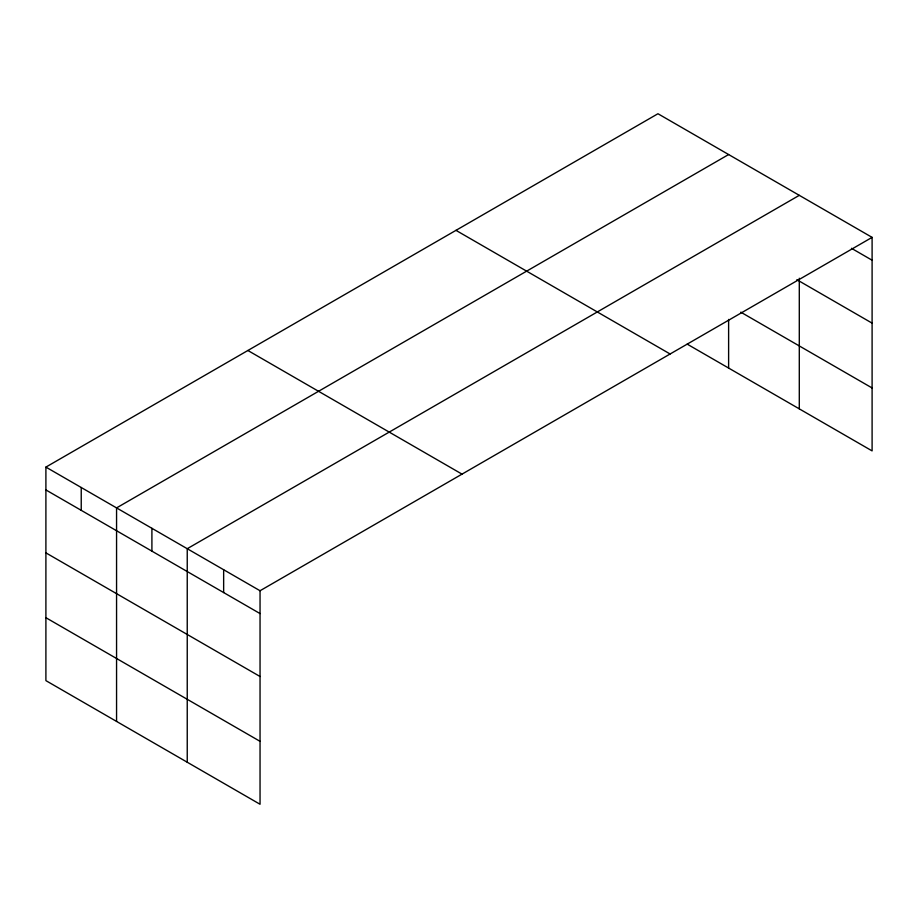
<?xml version="1.0" encoding="UTF-8"?>
<svg xmlns="http://www.w3.org/2000/svg" width="918" height="918" viewBox="0 0 918 918"><rect width="100%" height="100%" fill="white"/><g stroke="black" fill="none" stroke-linecap="round" stroke-linejoin="round"><path stroke-width="1.38" d="M872.1 237.372L260.046 590.744L260.046 804.26L45.9 680.628L45.9 467.101L657.954 113.74L872.1 237.372L872.1 450.899L687.192 344.135M728.617 154.545L116.563 507.906L116.563 721.422M799.291 195.339L187.238 548.712L187.238 762.227M851.468 248.308L872.1 260.219M796.858 279.692L872.1 323.136M740.803 312.166L872.1 387.97M455.971 230.349L670.117 353.992M247.883 350.492L462.029 474.136M45.9 467.101L260.046 590.744M45.9 489.937L260.046 613.58M45.9 552.865L260.046 676.509M45.9 617.699L260.046 741.331M799.291 278.246L799.291 408.854M728.617 319.43L728.617 368.061M223.648 569.722L223.648 592.558M151.906 528.309L151.906 551.144M81.232 487.504L81.232 510.339"/></g></svg>
